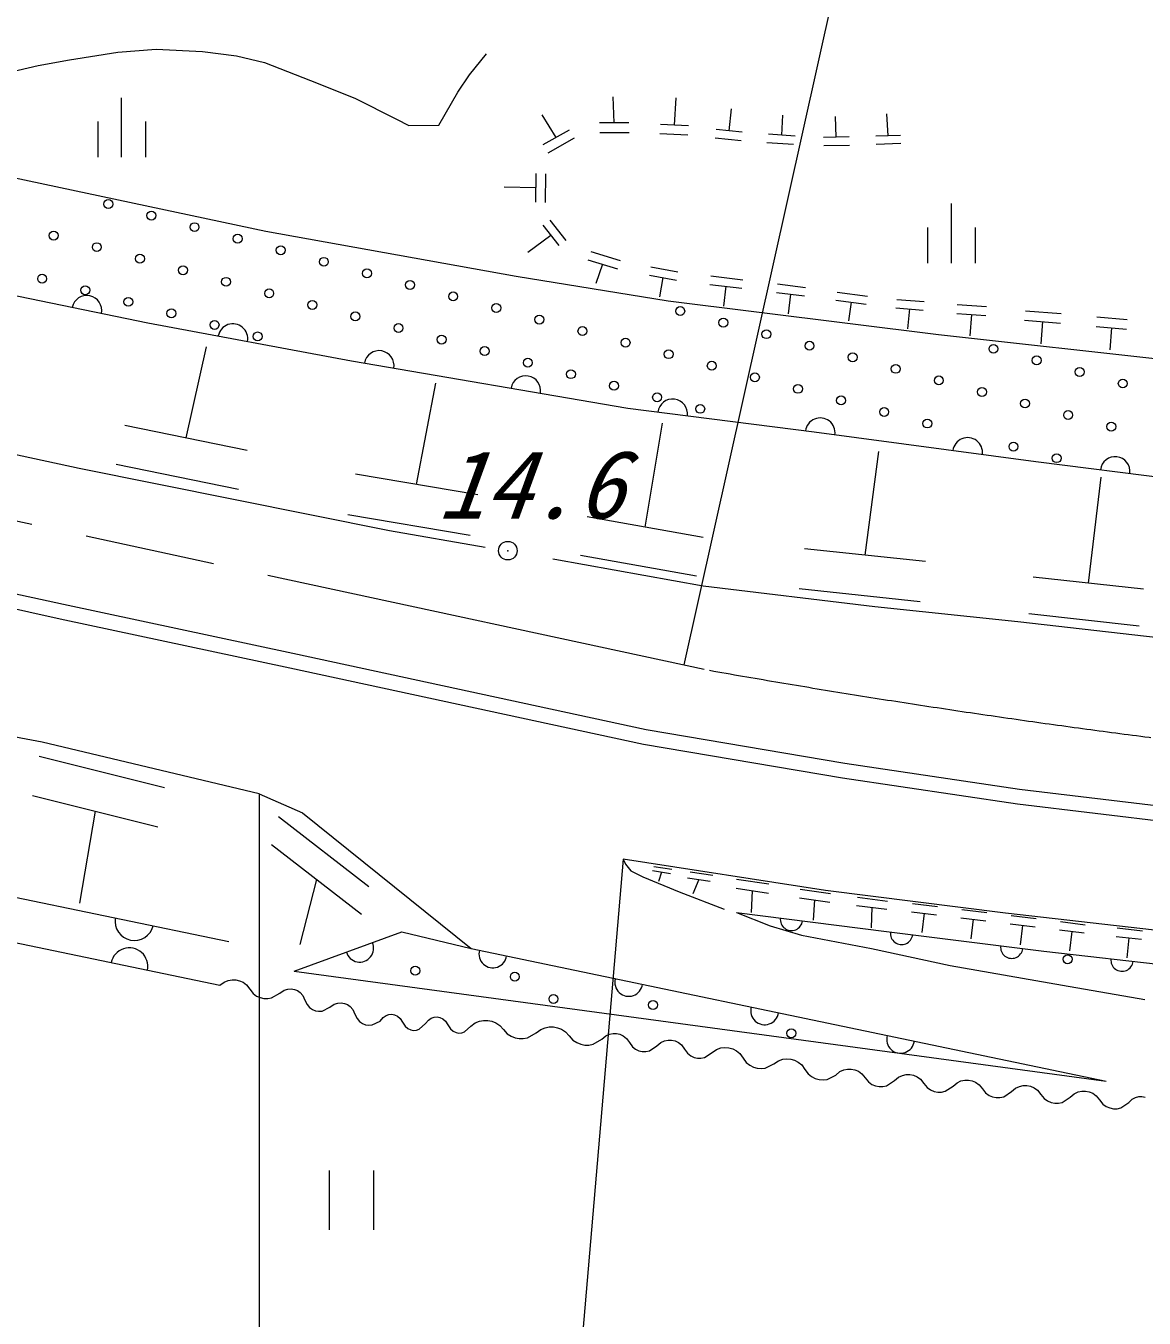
# Model space of a CAD drawing. Units: millimetres, scale not verified. Extents: x 40000 to 680000, y 20000 to 380000.
# Drawn here: x 197694 to 227768, y 243212 to 277958 of the extents above; entities that cross this region are included whole.
import ezdxf
from ezdxf.enums import TextEntityAlignment as Align

# ---------------------------------------------------------------- set-up
doc = ezdxf.new("R2010")
doc.units = ezdxf.units.MM
doc.header["$LTSCALE"] = 1000
doc.header["$PDMODE"] = 32
doc.header["$PDSIZE"] = 500
doc.linetypes.add('CHAIN', pattern=[18.5, 12, -1.5, 3.5, -1.5])
for name, color, linetype, lineweight in [('M-BGD', 7, 'Continuous', 13), ('M-BMK', 2, 'CHAIN', 13), ('M-BMK-SRVR', 3, 'Continuous', 13), ('M-STR-HTXT', 7, 'Continuous', 13)]:
    doc.layers.add(name, color=color, linetype=linetype, lineweight=lineweight)
doc.styles.add('ＭＳ ゴシック', font='')
doc.styles.get('ＭＳ ゴシック').set_extended_font_data('MS Gothic')

# ---------------------------------------------------------------- blocks, each defined once
blk = doc.blocks.new('荒地')
at = {"color": 7, "linetype": 'Continuous', "lineweight": 13}
for p, q in [((0, -1.25), (0, 1.25)), ((-1, 0.25), (-1, -1.25)), ((1, 0.25), (1, -1.25))]:
    blk.add_line(p, q, dxfattribs=at)
blk = doc.blocks.new('田')
at = {"color": 7, "linetype": 'Continuous', "lineweight": 13}
for p, q in [((-0.75, 2), (-0.75, 0)), ((0.75, 0), (0.75, 2))]:
    blk.add_line(p, q, dxfattribs=at)

msp = doc.modelspace()

# ---------------------------------------------------------------- linework, layer by layer
at = {"layer": 'M-BGD'}
for p, q in [((200168, 277251), (201198, 277327)), ((201198, 277327), (202448, 277265)), ((198030, 276894), (198871, 277045)), ((198871, 277045), (200168, 277251)), ((202448, 277265), (203357, 277154)), ((203357, 277154), (204113, 276975)), ((204113, 276975), (205349, 276487)), ((209621, 276639), (210084, 277206)), ((197217, 276705), (198030, 276894)), ((209309, 276176), (209621, 276639)), ((205349, 276487), (206539, 276010)), ((206539, 276010), (207664, 275452)), ((208798, 275291), (209309, 276176)), ((213512, 275347), (213487, 276049)), ((215136, 275291), (215181, 276023)), ((211952, 274955), (211582, 275567)), ((216608, 275133), (216674, 275727)), ((218026, 275019), (218048, 275553)), ((220882, 275001), (220847, 275591)), ((207664, 275452), (207995, 275282)), ((207995, 275282), (208798, 275291)), ((213906, 275347), (213118, 275347)), ((215513, 275274), (214759, 275308)), ((219489, 274964), (219472, 275521)), ((212307, 275156), (211597, 274755)), ((212439, 274936), (211728, 274536)), ((213915, 275085), (213127, 275085)), ((215498, 275023), (214744, 275057)), ((216931, 274867), (216234, 274935)), ((216957, 275099), (216260, 275167)), ((218383, 274996), (217668, 275042)), ((219835, 274970), (219144, 274959)), ((221213, 275012), (220552, 274989)), ((193456, 274707), (204150, 272442)), ((218336, 274769), (217621, 274815)), ((219843, 274740), (219151, 274728)), ((221226, 274792), (220565, 274769)), ((211413, 273985), (211402, 273217)), ((211669, 273979), (211657, 273212)), ((211407, 273601), (210556, 273619)), ((204150, 272442), (210879, 271231)), ((211601, 272598), (212026, 272048)), ((211787, 272736), (212212, 272186)), ((211813, 272323), (211196, 271865)), ((212887, 271889), (213681, 271645)), ((212808, 271669), (213602, 271425)), ((213205, 271547), (213020, 271033)), ((214502, 271477), (215228, 271341)), ((210879, 271231), (214969, 270568)), ((214465, 271256), (215190, 271120)), ((214827, 271188), (214739, 270672)), ((216111, 271235), (216978, 271133)), ((196314, 270930), (200971, 269973)), ((216085, 271006), (216953, 270904)), ((216519, 270955), (216459, 270422)), ((217885, 270792), (218634, 270695)), ((217912, 271018), (218660, 270921)), ((218260, 270743), (218198, 270217)), ((219512, 270800), (220328, 270689)), ((214969, 270568), (222240, 269661)), ((219481, 270586), (220297, 270475)), ((219889, 270530), (219816, 270031)), ((221092, 270375), (221826, 270318)), ((221115, 270603), (221848, 270547)), ((221459, 270346), (221406, 269813)), ((222744, 270466), (223530, 270410)), ((222727, 270223), (223514, 270166)), ((223121, 270194), (223082, 269625)), ((224553, 270043), (225520, 269966)), ((224574, 270298), (225540, 270221)), ((225037, 270005), (224989, 269411)), ((226497, 270130), (227313, 270062)), ((200971, 269973), (206456, 268952)), ((222240, 269661), (229543, 268853)), ((226478, 269874), (227295, 269806)), ((226886, 269840), (226842, 269245)), ((202004, 266880), (202555, 269328)), ((206456, 268952), (213887, 267677)), ((208202, 265624), (208718, 268348)), ((199127, 266055), (191388, 267734)), ((213887, 267677), (218894, 267039)), ((203650, 266545), (200359, 267215)), ((214348, 264483), (214820, 267279)), ((218894, 267039), (224858, 266241)), ((220263, 263727), (220631, 266515)), ((203414, 265496), (200123, 266166)), ((224858, 266241), (230981, 265476)), ((207478, 264378), (199127, 266055)), ((209848, 265347), (206557, 265902)), ((226271, 262972), (226611, 265822)), ((209641, 264254), (206350, 264809)), ((215907, 264205), (212788, 264760)), ((198704, 262398), (190559, 264193)), ((210050, 263935), (207478, 264378)), ((198619, 262007), (190473, 263802)), ((221890, 263554), (218637, 263899)), ((211922, 263612), (211869, 263621)), ((215908, 262889), (211922, 263612)), ((215731, 263164), (212612, 263719)), ((227754, 262809), (224788, 263134)), ((220522, 262337), (215908, 262889)), ((221747, 262473), (218494, 262818)), ((204874, 261081), (198704, 262398)), ((204790, 260690), (198619, 262007)), ((224370, 261933), (220522, 262337)), ((227637, 261821), (224671, 262147)), ((230061, 261288), (224370, 261933)), ((214379, 259033), (204874, 261081)), ((214303, 258640), (204790, 260690)), ((198132, 258702), (189777, 260233)), ((219723, 258127), (214379, 259033)), ((203965, 257305), (198132, 258702)), ((219660, 257732), (214303, 258640)), ((198052, 258319), (201420, 257477)), ((224416, 257424), (219723, 258127)), ((224362, 257028), (219660, 257732)), ((197873, 257260), (201241, 256418)), ((203965, 257305), (205134, 256795)), ((228708, 256911), (224416, 257424)), ((185733, 256965), (203157, 253336)), ((199557, 256839), (199141, 254368)), ((205134, 256795), (209673, 253151)), ((228663, 256513), (224362, 257028)), ((204492, 256696), (206916, 254821)), ((204301, 255946), (206725, 254070)), ((213761, 255552), (213820, 255414)), ((219196, 254713), (213761, 255552)), ((213820, 255414), (213962, 255235)), ((213962, 255235), (214283, 255074)), ((214283, 255074), (215266, 254677)), ((214547, 255244), (215029, 255170)), ((214582, 255354), (215064, 255281)), ((214788, 255207), (214706, 254949)), ((215492, 255047), (216098, 254957)), ((215560, 255212), (216167, 255121)), ((205513, 255008), (205066, 253257)), ((215795, 255002), (215634, 254618)), ((216794, 254769), (217663, 254637)), ((216806, 255019), (217676, 254887)), ((217228, 254703), (217199, 254119)), ((218516, 254749), (219332, 254630)), ((224043, 254097), (219196, 254713)), ((215266, 254677), (216476, 254205)), ((218499, 254516), (219315, 254397)), ((218907, 254457), (218867, 253914)), ((220056, 254527), (220864, 254425)), ((221542, 254362), (222212, 254280)), ((216803, 254120), (220838, 253608)), ((216803, 254120), (217715, 253762)), ((220037, 254309), (220845, 254207)), ((220441, 254258), (220426, 253710)), ((221515, 254139), (222184, 254057)), ((221850, 254098), (221786, 253577)), ((222867, 254199), (223536, 254117)), ((228360, 253608), (224043, 254097)), ((224191, 254036), (224860, 253954)), ((194207, 253974), (202912, 252161)), ((217715, 253762), (218555, 253513)), ((222839, 253976), (223509, 253894)), ((223174, 253935), (223110, 253414)), ((224163, 253813), (224833, 253731)), ((224498, 253772), (224434, 253251)), ((225515, 253874), (226184, 253791)), ((227041, 253705), (227726, 253630)), ((204911, 252540), (207803, 253599)), ((207803, 253599), (209673, 253151)), ((218555, 253513), (220435, 253154)), ((220838, 253608), (225069, 253076)), ((225488, 253650), (226157, 253568)), ((225822, 253609), (225758, 253089)), ((227016, 253477), (227701, 253402)), ((227358, 253440), (227299, 252902)), ((209673, 253151), (223050, 250352)), ((220435, 253154), (222552, 252691)), ((225069, 253076), (229215, 252608)), ((222552, 252691), (225572, 252162)), ((203026, 252249), (203135, 252293)), ((203135, 252293), (203239, 252311)), ((203239, 252311), (203341, 252307)), ((203341, 252307), (203441, 252285)), ((203441, 252285), (203538, 252241)), ((204911, 252540), (226746, 249585)), ((202912, 252161), (203026, 252249)), ((203538, 252241), (203631, 252171)), ((203631, 252171), (203719, 252057)), ((203719, 252057), (203807, 251943)), ((203807, 251943), (203900, 251873)), ((204304, 251820), (204526, 251952)), ((204526, 251952), (204637, 252027)), ((204637, 252027), (204737, 252059)), ((204737, 252059), (204829, 252065)), ((204829, 252065), (204916, 252051)), ((204916, 252051), (204998, 252018)), ((204998, 252018), (205073, 251965)), ((205073, 251965), (205142, 251886)), ((225572, 252162), (227783, 251779)), ((203900, 251873), (203997, 251829)), ((203997, 251829), (204097, 251806)), ((204097, 251806), (204199, 251803)), ((204199, 251803), (204304, 251820)), ((205142, 251886), (205199, 251764)), ((205199, 251764), (205256, 251643)), ((205256, 251643), (205324, 251564)), ((205661, 251470), (205872, 251577)), ((205872, 251577), (205984, 251651)), ((205984, 251651), (206083, 251683)), ((206083, 251683), (206176, 251689)), ((206176, 251689), (206263, 251675)), ((206263, 251675), (206344, 251642)), ((206344, 251642), (206420, 251589)), ((206420, 251589), (206489, 251510)), ((205324, 251564), (205400, 251511)), ((205400, 251511), (205482, 251478)), ((205482, 251478), (205569, 251464)), ((205569, 251464), (205661, 251470)), ((206489, 251510), (206546, 251389)), ((206546, 251389), (206602, 251267)), ((206602, 251267), (206671, 251188)), ((207219, 251201), (207301, 251298)), ((207301, 251298), (207380, 251351)), ((207380, 251351), (207458, 251378)), ((207458, 251378), (207535, 251383)), ((207535, 251383), (207611, 251369)), ((207611, 251369), (207685, 251333)), ((207685, 251333), (207758, 251272)), ((207758, 251272), (207828, 251166)), ((208438, 251130), (208520, 251227)), ((208520, 251227), (208599, 251280)), ((208599, 251280), (208677, 251307)), ((208677, 251307), (208754, 251312)), ((208754, 251312), (208830, 251298)), ((208830, 251298), (208904, 251262)), ((208904, 251262), (208977, 251201)), ((206671, 251188), (206747, 251135)), ((206747, 251135), (206828, 251102)), ((206828, 251102), (206915, 251088)), ((206915, 251088), (207008, 251095)), ((207008, 251095), (207219, 251201)), ((207828, 251166), (207899, 251060)), ((207899, 251060), (207971, 250998)), ((207971, 250998), (208046, 250962)), ((208046, 250962), (208121, 250948)), ((208121, 250948), (208198, 250954)), ((208198, 250954), (208276, 250980)), ((208276, 250980), (208438, 251130)), ((208977, 251201), (209047, 251095)), ((209047, 251095), (209118, 250989)), ((209118, 250989), (209190, 250927)), ((209190, 250927), (209265, 250892)), ((209265, 250892), (209340, 250877)), ((209340, 250877), (209417, 250883)), ((209417, 250883), (209495, 250909)), ((209495, 250909), (209657, 251059)), ((209657, 251059), (209777, 251150)), ((209777, 251150), (209893, 251196)), ((209893, 251196), (210006, 251216)), ((210006, 251216), (210118, 251215)), ((210118, 251215), (210227, 251194)), ((210227, 251194), (210334, 251153)), ((210334, 251153), (210439, 251084)), ((210439, 251084), (210539, 250972)), ((210539, 250972), (210639, 250860)), ((211185, 250749), (211421, 250886)), ((211421, 250886), (211542, 250976)), ((211542, 250976), (211658, 251022)), ((211658, 251022), (211771, 251042)), ((211771, 251042), (211882, 251041)), ((211882, 251041), (211992, 251021)), ((211992, 251021), (212099, 250979)), ((212099, 250979), (212204, 250911)), ((212204, 250911), (212304, 250799)), ((210639, 250860), (210744, 250792)), ((210744, 250792), (210851, 250751)), ((210851, 250751), (210961, 250730)), ((210961, 250730), (211072, 250729)), ((211072, 250729), (211185, 250749)), ((212304, 250799), (212404, 250687)), ((212404, 250687), (212509, 250619)), ((212509, 250619), (212616, 250577)), ((212616, 250577), (212725, 250556)), ((212725, 250556), (212837, 250555)), ((212837, 250555), (212950, 250575)), ((212950, 250575), (213186, 250712)), ((213186, 250712), (213291, 250802)), ((213291, 250802), (213390, 250848)), ((213390, 250848), (213487, 250868)), ((213487, 250868), (213580, 250866)), ((213580, 250866), (213672, 250845)), ((213672, 250845), (213761, 250804)), ((213761, 250804), (213846, 250735)), ((213846, 250735), (213927, 250623)), ((213927, 250623), (214007, 250511)), ((214463, 250399), (214667, 250535)), ((214667, 250535), (214772, 250625)), ((214772, 250625), (214871, 250671)), ((214871, 250671), (214968, 250690)), ((214968, 250690), (215061, 250689)), ((215061, 250689), (215153, 250668)), ((215153, 250668), (215242, 250626)), ((215242, 250626), (215328, 250558)), ((215328, 250558), (215408, 250446)), ((214007, 250511), (214093, 250443)), ((214093, 250443), (214182, 250401)), ((214182, 250401), (214273, 250380)), ((214273, 250380), (214367, 250379)), ((214367, 250379), (214463, 250399)), ((215408, 250446), (215489, 250334)), ((215489, 250334), (215574, 250266)), ((215574, 250266), (215663, 250224)), ((215663, 250224), (215755, 250203)), ((215755, 250203), (215848, 250202)), ((215848, 250202), (215945, 250222)), ((215945, 250222), (216149, 250358)), ((216149, 250358), (216271, 250439)), ((216271, 250439), (216385, 250476)), ((216385, 250476), (216495, 250488)), ((216495, 250488), (216601, 250478)), ((216601, 250478), (216703, 250449)), ((216703, 250449), (216802, 250400)), ((216802, 250400), (216896, 250324)), ((216896, 250324), (216981, 250205)), ((216981, 250205), (217067, 250086)), ((218051, 250171), (218161, 250183)), ((218161, 250183), (218266, 250173)), ((223050, 250352), (226746, 249585)), ((217067, 250086), (217161, 250010)), ((217161, 250010), (217259, 249961)), ((217259, 249961), (217362, 249932)), ((217362, 249932), (217468, 249923)), ((217468, 249923), (217577, 249934)), ((217577, 249934), (217814, 250053)), ((217814, 250053), (217937, 250134)), ((217937, 250134), (218051, 250171)), ((218266, 250173), (218369, 250145)), ((218369, 250145), (218467, 250095)), ((218467, 250095), (218561, 250020)), ((218561, 250020), (218647, 249900)), ((218647, 249900), (218733, 249781)), ((219480, 249748), (219588, 249840)), ((219588, 249840), (219691, 249888)), ((219691, 249888), (219793, 249910)), ((219793, 249910), (219892, 249910)), ((219892, 249910), (219990, 249891)), ((219990, 249891), (220085, 249851)), ((220085, 249851), (220178, 249784)), ((218733, 249781), (218826, 249706)), ((218826, 249706), (218925, 249656)), ((218925, 249656), (219027, 249628)), ((219027, 249628), (219133, 249618)), ((219133, 249618), (219243, 249630)), ((219243, 249630), (219480, 249748)), ((220178, 249784), (220267, 249674)), ((220267, 249674), (220356, 249563)), ((220356, 249563), (220449, 249497)), ((220449, 249497), (220544, 249457)), ((220843, 249460), (221054, 249600)), ((221054, 249600), (221162, 249692)), ((221162, 249692), (221266, 249740)), ((221266, 249740), (221368, 249761)), ((221368, 249761), (221467, 249762)), ((221467, 249762), (221564, 249743)), ((221564, 249743), (221660, 249702)), ((221660, 249702), (221753, 249636)), ((221753, 249636), (221842, 249525)), ((221842, 249525), (221931, 249415)), ((222629, 249451), (222737, 249543)), ((222737, 249543), (222841, 249591)), ((222841, 249591), (222942, 249613)), ((222942, 249613), (223042, 249613)), ((223042, 249613), (223139, 249594)), ((223139, 249594), (223235, 249554)), ((223235, 249554), (223328, 249487)), ((223328, 249487), (223417, 249377)), ((220544, 249457), (220642, 249438)), ((220642, 249438), (220741, 249438)), ((220741, 249438), (220843, 249460)), ((221931, 249415), (222024, 249348)), ((222024, 249348), (222119, 249308)), ((222119, 249308), (222217, 249289)), ((222217, 249289), (222316, 249290)), ((222316, 249290), (222417, 249311)), ((222417, 249311), (222629, 249451)), ((223417, 249377), (223505, 249266)), ((223505, 249266), (223598, 249200)), ((223598, 249200), (223694, 249160)), ((223694, 249160), (223791, 249141)), ((223791, 249141), (223891, 249141)), ((223891, 249141), (223992, 249163)), ((223992, 249163), (224204, 249303)), ((224204, 249303), (224312, 249395)), ((224312, 249395), (224416, 249443)), ((224416, 249443), (224517, 249464)), ((224517, 249464), (224616, 249465)), ((224616, 249465), (224714, 249446)), ((224714, 249446), (224809, 249406)), ((224809, 249406), (224902, 249339)), ((224902, 249339), (224991, 249228)), ((224991, 249228), (225080, 249118)), ((225567, 249014), (225779, 249154)), ((225779, 249154), (225887, 249246)), ((225887, 249246), (225990, 249294)), ((225990, 249294), (226092, 249316)), ((226092, 249316), (226191, 249316)), ((226191, 249316), (226289, 249297)), ((226289, 249297), (226384, 249257)), ((226384, 249257), (226477, 249190)), ((226477, 249190), (226566, 249080)), ((227447, 249099), (227537, 249148)), ((227537, 249148), (227624, 249170)), ((227624, 249170), (227709, 249172)), ((227709, 249172), (227792, 249154)), ((225080, 249118), (225173, 249051)), ((225173, 249051), (225269, 249011)), ((225269, 249011), (225366, 248992)), ((225366, 248992), (225466, 248993)), ((225466, 248993), (225567, 249014)), ((226566, 249080), (226655, 248969)), ((226655, 248969), (226748, 248903)), ((226748, 248903), (226844, 248863)), ((226844, 248863), (226941, 248844)), ((226941, 248844), (227040, 248844)), ((227040, 248844), (227142, 248866)), ((227142, 248866), (227353, 249006)), ((227353, 249006), (227447, 249099))]:
    msp.add_line(p, q, dxfattribs=at)
for centre in [(199913, 273167), (201072, 272857), (198443, 272319), (202231, 272546), (199603, 272008), (203390, 272235), (200762, 271698), (204550, 271925), (205709, 271614), (201921, 271387), (206868, 271304), (198133, 271160), (203080, 271076), (208027, 270993), (199292, 270849), (204239, 270766), (209186, 270683), (200451, 270538), (201610, 270228), (205398, 270455), (210345, 270372), (215292, 270289), (202769, 269917), (206557, 270145), (211504, 270061), (216451, 269978), (203928, 269607), (207716, 269834), (208875, 269523), (212663, 269751), (217610, 269668), (210035, 269213), (213822, 269440), (218769, 269357), (223716, 269274), (211194, 268902), (214982, 269130), (216141, 268819), (219929, 269046), (224876, 268963), (212353, 268592), (217300, 268508), (221088, 268736), (226035, 268653), (213512, 268281), (218459, 268198), (222247, 268425), (227194, 268342), (214671, 267971), (219618, 267887), (223406, 268115), (224565, 267804), (215830, 267660), (220777, 267577), (225724, 267494), (221936, 267266), (226883, 267183), (224254, 266645), (225414, 266334), (225709, 252862), (208166, 252554), (210844, 252393), (211884, 251793), (214562, 251632), (218280, 250871)]:
    msp.add_circle(centre, 120, dxfattribs=at)
for centre, radius, start, end in [((199335, 270309), 400, 348.3885, 168.3885), ((203262, 269547), 400, 349.4608, 169.4608), ((207196, 268825), 400, 350.2588, 170.2588), ((211138, 268149), 400, 350.2588, 170.2588), ((215089, 267524), 400, 352.7403, 172.7403), ((219056, 267017), 400, 352.3851, 172.5952), ((223021, 266487), 400, 352.3853, 172.3853), ((226988, 265975), 400, 352.875, 172.875), ((200614, 253887), 521, 170.5239, 345.9479), ((218283, 253931), 299, 172.4829, 353.0359), ((206673, 253158), 374, 196.1619, 24.0447), ((221245, 253555), 299, 172.563, 353.1161), ((200476, 252671), 498, 347.9821, 168.4897), ((210254, 253004), 374, 164.2406, 352.1234), ((224207, 253183), 299, 172.563, 353.1161), ((227173, 252837), 299, 173.2866, 353.8396), ((213908, 252239), 374, 164.2406, 352.1234), ((217563, 251474), 374, 164.2406, 352.1234), ((221218, 250709), 374, 164.2406, 352.1234)]:
    msp.add_arc(centre, radius, start, end, dxfattribs=at)
msp.add_point((210656, 263847), dxfattribs=at)
at = {"layer": 'M-BMK'}
msp.add_line((168037, 270984), (216082, 260630), dxfattribs=at)
msp.add_arc((259647, 507148), 250338, 259.97804, 266.58628, dxfattribs=at)
at = {"layer": 'M-BMK-SRVR'}
msp.add_line((215395, 260778), (224245, 300471), dxfattribs=at)
at = {"layer": 'M-STR-HTXT'}
for p, q in [((203965, 257305), (203965, 237357)), ((213761, 255552), (212322, 238781))]:
    msp.add_line(p, q, dxfattribs=at)

# ---------------------------------------------------------------- block references
at = {"layer": 'M-BGD'}
for name, p, xscale, yscale in [('荒地', (200269, 275226), 640, 640), ('荒地', (222586, 272379), 640, 640), ('田', (206453, 245585), 800, 800)]:
    msp.add_blockref(name, p, dxfattribs=dict(at, xscale=xscale, yscale=yscale))

# ---------------------------------------------------------------- texts
at = {"layer": 'M-BGD', "style": 'ＭＳ ゴシック', "oblique": 20}
msp.add_text('14.6', height=1833, dxfattribs=at).set_placement((208752, 264162), align=Align.BOTTOM_LEFT)

doc.saveas('drawing.dxf')
